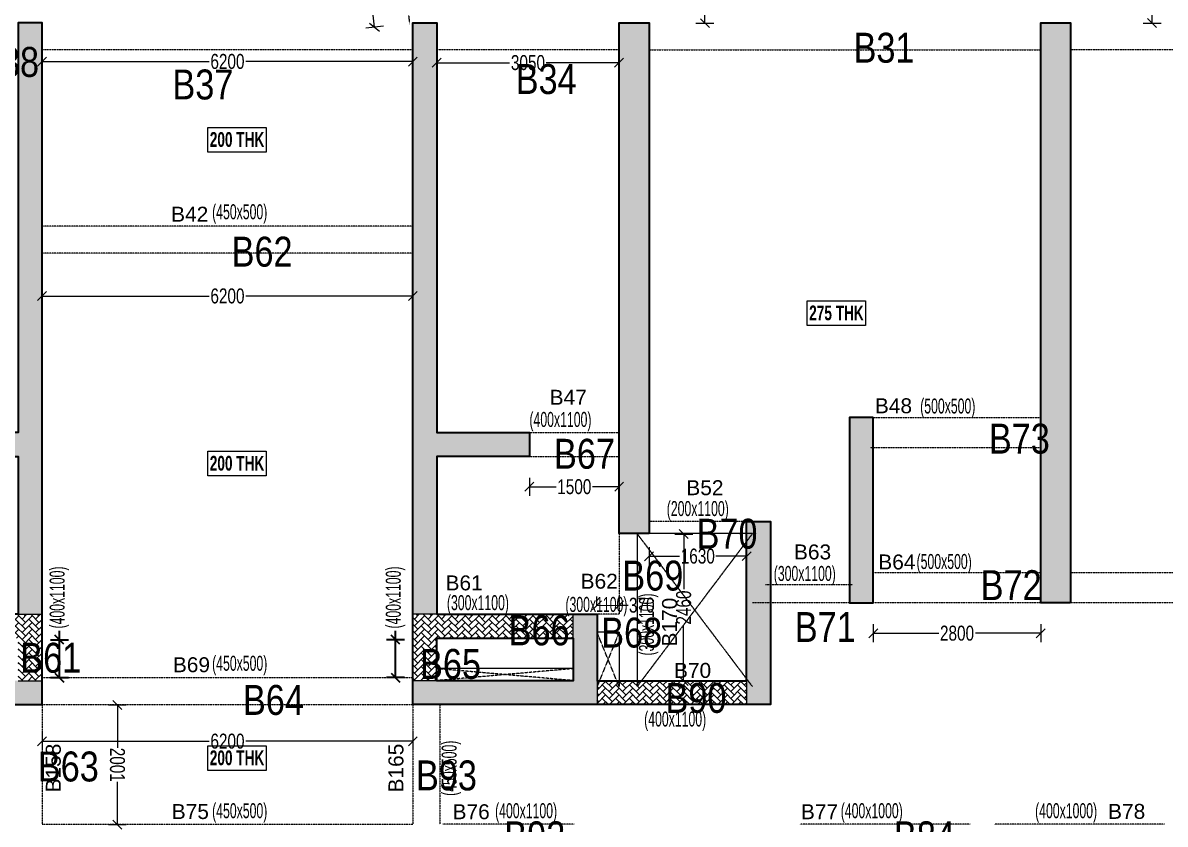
# Model space of a CAD drawing. Header units: millimetres. Extents: x 10 to 70671, y 90 to 65676.
# Drawn here: x 35101 to 54203, y 25215 to 38615 of the extents above; entities that cross this region are included whole.
import ezdxf
from ezdxf.enums import TextEntityAlignment as Align

# ---------------------------------------------------------------- set-up
doc = ezdxf.new("R2010")
doc.units = ezdxf.units.MM
doc.linetypes.add('HIDDEN', pattern=[0.375, 0.25, -0.125])
doc.linetypes.add('HIDDEN2', pattern=[0.1875, 0.125, -0.0625])
for name, color, linetype, lineweight in [('A-FLOR-IDEN', 11, 'Continuous', 9), ('A-HIDD-ABVE', 8, 'HIDDEN', 20), ('A-HIDD-BELW', 8, 'HIDDEN2', 20), ('S-BEAM', 7, 'Continuous', 18), ('S-BEAM-IDEN', 2, 'Continuous', 9), ('S-COL HATCH', 9, 'Continuous', 0), ('S-COLS', 5, 'Continuous', 35)]:
    doc.layers.add(name, color=color, linetype=linetype, lineweight=lineweight)
for name, color, linetype in [('Abhinav working', 6, 'Continuous'), ('Beam Nos', 7, 'Continuous'), ('changes', 7, 'Continuous')]:
    doc.layers.add(name, color=color, linetype=linetype)
doc.styles.add('Dim.s & Anno.(Misc.)', font='ARIALN.TTF')
doc.styles.add('SC-BBS1', font='SansSerif')
doc.styles.add('SOBHA', font='swisscl.ttf')
doc.styles.add('Swis721 LtCn BT', font='swisscl.ttf', dxfattribs={"width": 0.9, "height": 233.3551617873649})
doc.styles.add('Swis721 LtCn BT_B', font='', dxfattribs={"width": 0.9, "height": 246.9183359013865})
doc.styles.get('Swis721 LtCn BT_B').set_extended_font_data('Swis721 LtCn BT', bold=True)
doc.dimstyles.new('S-100', dxfattribs={"dimscale": 100, "dimtxt": 2.5, "dimasz": 1.5, "dimexe": 1.5, "dimexo": 1.5, "dimgap": 0.1, "dimtad": 0, "dimdec": 0, "dimrnd": 0.0005, "dimzin": 0, "dimdsep": 46, "dimtxsty": 'SOBHA', "dimblk": 'OBLIQUE', "dimcen": 0.09, "dimclrd": 8, "dimclre": 8, "dimclrt": 6, "dimadec": 0, "dimazin": 0, "dimtfac": 1, "dimtdec": 0, "dimtofl": 0, "dimtmove": 0, "dimatfit": 3, "dimfxl": 1.5, "dimfxlon": 1, "dimtolj": 1, "dimtzin": 0, "dimlwd": -1, "dimlwe": -1, "dimarcsym": 0})
pattern_1 = [(45, (-31794446.85419369, 20735559.7480981), (0, 113.1370849898476), [240, -80]), (135, (-31794390.28565119, 20735616.3166406), (8.9e-15, 113.1370849898476), [240, -80])]

# ---------------------------------------------------------------- blocks, each defined once
blk = doc.blocks.new('A$C31bf04c8')
at = {"layer": 'S-COL HATCH', "transparency": 33554687}
h = blk.add_hatch(color=256, dxfattribs=at)
h.dxf.hatch_style = 1
edge = h.paths.add_edge_path()
edge.add_line((-12645.22190790623, -10575.19985628128), (46759.53647775203, -10575.19985628128))
edge.add_line((46759.53647775203, -10575.19985628128), (50154.77851886302, -10425.00601053238))
edge.add_line((50154.77851886302, -10425.00601053238), (50154.77851886302, 18362.28214049339))
edge.add_arc((65982.97857690603, 101150.6081447527), 84287.8332837242, 235.3318360843077, 259.1763076908551, ccw=False)
edge.add_arc((-8446.611141368747, 268.2098512127995), 41199.68046838963, 49.9961516128636, 101.0852321286915)
edge.add_line((-16368.03390341252, 40699.19712734222), (-15227.48269014805, 21150.0005850792))
edge.add_line((-15227.48269014805, 21150.0005850792), (-12645.22190790623, 21150.00058484077))
edge.add_line((-12645.22190790623, 21150.00058484077), (-12645.22190790623, -10575.19985628128))
edge = h.paths.add_edge_path(flags=16)
edge.add_line((-12295.22190838307, -10225.19985580444), (46751.79886502772, -10225.19985580444))
edge.add_line((46751.79886502772, -10225.19985580444), (49804.77851838618, -10090.14652299881))
edge.add_line((49804.77851838618, -10090.14652299881), (49804.77851838618, 18073.36296987534))
edge.add_arc((65982.9785742499, 101150.6081398986), 84637.83327854906, 235.3207608542366, 258.9803174311657, ccw=False)
edge.add_arc((-8446.611140910538, 268.2098531685769), 40849.68046623029, 49.97334944151059, 100.6567920093794)
edge.add_line((-16000.76089220494, 40413.33677697181), (-14897.30743341893, 21500.00058507919))
edge.add_line((-14897.30743341893, 21500.00058507919), (-12295.22190838307, 21500.00058460236))
edge.add_line((-12295.22190838307, 21500.00058460236), (-12295.22190838307, -10225.19985580444))
blk = doc.blocks.new('_OBLIQUE')
at = {"color": 0, "linetype": 'ByBlock'}
blk.add_line((-0.5, -0.5), (0.5, 0.5), dxfattribs=at)
blk = doc.blocks.new('*D173')
at = {"layer": 'Defpoints', "color": 0, "transparency": 16777216}
for p in [(35022.65988110583, 28298.35392691304), (35712.30426945371, 28298.35392691304), (35322.6610883234, 27665.8537400413)]:
    blk.add_point(p, dxfattribs=at)
at = {"layer": 'S-COLS', "color": 8, "transparency": 16777216}
for p, q in [((35562.30426945371, 28298.35392691304), (35862.30426945371, 28298.35392691304)), ((35712.30426945371, 28298.35392691304), (35712.30426945371, 28448.35392691304)), ((35712.30426945371, 27665.8537400413), (35712.30426945371, 28298.35392691304)), ((35562.30426945371, 27665.8537400413), (35862.30426945371, 27665.8537400413))]:
    blk.add_line(p, q, dxfattribs=at)
at = {"layer": 'S-COLS', "color": 8, "transparency": 16777216, "xscale": 150, "yscale": 150, "zscale": 150}
for p, rotation in [((35712.30426945371, 28298.35392691304), 90), ((35712.30426945371, 27665.8537400413), 270)]:
    blk.add_blockref('_OBLIQUE', p, dxfattribs=dict(at, rotation=rotation))
at = {"layer": 'S-COLS', "color": 6, "transparency": 16777216, "insert": (35712.30426945371, 29005.60163333505), "char_height": 250, "attachment_point": 5, "rotation": 90, "style": 'SOBHA'}
blk.add_mtext('\\A1;{\\W0.8;\\C2;(400x1100)}', dxfattribs=at)
blk = doc.blocks.new('*D174')
at = {"layer": 'Defpoints', "color": 0, "transparency": 16777216}
for p in [(41333.01535929573, 28298.35392691304), (42022.65974734555, 28298.35392691304), (41722.65854012798, 27665.8537400413)]:
    blk.add_point(p, dxfattribs=at)
at = {"layer": 'S-COLS', "color": 8, "transparency": 16777216}
for p, q in [((41483.01535929572, 28298.35392691304), (41183.01535929573, 28298.35392691304)), ((41333.01535929573, 28298.35392691304), (41333.01535929573, 28448.35392691304)), ((41333.01535929573, 27665.8537400413), (41333.01535929573, 28298.35392691304)), ((41483.01535929572, 27665.8537400413), (41183.01535929573, 27665.8537400413))]:
    blk.add_line(p, q, dxfattribs=at)
at = {"layer": 'S-COLS', "color": 8, "transparency": 16777216, "xscale": 150, "yscale": 150, "zscale": 150}
for p, rotation in [((41333.01535929573, 28298.35392691304), 90), ((41333.01535929573, 27665.8537400413), 270)]:
    blk.add_blockref('_OBLIQUE', p, dxfattribs=dict(at, rotation=rotation))
at = {"layer": 'S-COLS', "color": 6, "transparency": 16777216, "insert": (41333.01535929573, 29005.60163333504), "char_height": 250, "attachment_point": 5, "rotation": 90, "style": 'SOBHA'}
blk.add_mtext('\\A1;{\\W0.8;\\C2;(400x1100)}', dxfattribs=at)
blk = doc.blocks.new('A$C0921b736')
at = {"layer": 'S-COL HATCH', "transparency": 33554687}
h = blk.add_hatch(color=256, dxfattribs=at)
h.dxf.hatch_style = 1
h.paths.add_polyline_path([(23525.00294017792, 22675.19536566734), (23125.00293970108, 22675.19536566734), (23125.00293970108, 15825.19997811317), (21574.99893379211, 15825.19997811317), (21574.99893379211, 15425.19675477594), (23125.00293970108, 15425.19675477594), (23125.00293970108, 12785.19997835159), (23525.00294017792, 12785.19997835159)])
h = blk.add_hatch(color=256, dxfattribs=at)
h.dxf.hatch_style = 1
h.paths.add_polyline_path([(29725.00351956487, 12785.19997835159), (30125.0035200417, 12785.19997835159), (30125.0035200417, 15425.19675477594), (31675.00752595067, 15425.19675477594), (31675.00752595067, 15825.19997811317), (30125.0035200417, 15825.19997811317), (30125.0035200417, 22675.19536566734), (29725.00351956487, 22675.19536566734)])
h = blk.add_hatch(color=256, dxfattribs=at)
h.dxf.hatch_style = 1
h.paths.add_polyline_path([(33675.0035200417, 14135.19997811317), (33175.00351956487, 14135.19997811317), (33175.00351956487, 22675.19536566734), (33675.0035200417, 22675.19536566734)])
h = blk.add_hatch(color=256, dxfattribs=at)
h.dxf.hatch_style = 1
h.paths.add_polyline_path([(40725.02864983677, 12975.20534372329), (40225.0033364594, 12975.20534372329), (40225.0033364594, 22675.20470356941), (40725.02864983677, 22675.20470356941)])
h = blk.add_hatch(color=256, dxfattribs=at)
h.dxf.hatch_style = 1
h.paths.add_polyline_path([(37425.00368236005, 16075.19993472099), (37025.00355246663, 16075.19992899895), (37025.0036931336, 12975.20483279228), (37425.0036931336, 12975.20483279228)])
h = blk.add_hatch(color=256, dxfattribs=at)
h.dxf.hatch_style = 1
h.paths.add_polyline_path([(35305.00352004171, 11675.19985628128), (35305.00352004171, 11275.19985723495), (35705.00352004171, 11275.19985723495), (35705.00352004171, 14335.19997906685), (35305.00352004171, 14335.19997906685)])
h = blk.add_hatch(color=256, dxfattribs=at)
h.dxf.hatch_style = 1
h.paths.add_polyline_path([(23525.00294017792, 11275.19985723495), (23525.00294017792, 11675.19985628128), (23125.00293970108, 11675.19985628128), (20845.00294017792, 11675.19985628128), (20845.00294017792, 12385.19997835159), (20845.00294017792, 12785.19997835159), (20445.00294160843, 12785.19997835159), (20445.00294160843, 11675.19985628128), (20445.00294160843, 11275.19985723495)])
at = {"layer": 'S-COL HATCH'}
h = blk.add_hatch(dxfattribs=at)
h.set_pattern_fill('AR-HBONE', color=256, scale=20)
h.set_pattern_definition(pattern_1)
h.paths.add_polyline_path([(23125.00294017792, 12385.19997835159), (23125.00293970108, 11692.47018022835), (23125.00640951097, 11692.46977652982), (23125.00640999153, 11675.19985628128), (23525.00294018164, 11675.19985628128), (23525.00294017792, 12785.19997835159), (20845.00294017792, 12785.19997835159), (20845.00294017792, 12485.19997859001), (20845.00294065476, 12385.19997835159)])
at = {"layer": 'S-COL HATCH', "transparency": 33554687}
h = blk.add_hatch(color=256, dxfattribs=at)
h.dxf.hatch_style = 1
h.paths.add_polyline_path([(32805.00351813436, 11275.19985723495), (32805.00351813436, 11675.19985628128), (32805.00351813436, 12785.19997835159), (32405.00351956487, 12785.19997835159), (32405.00351956487, 12385.19997835159), (32405.00351956487, 11675.19985628128), (30125.0035200417, 11675.19985628128), (29725.00351956487, 11675.19985628128), (29725.00351956487, 11275.19985723495)])
at = {"layer": 'S-COL HATCH'}
h = blk.add_hatch(dxfattribs=at)
h.set_pattern_fill('AR-HBONE', color=256, scale=20)
h.set_pattern_definition(pattern_1)
h.paths.add_polyline_path([(30125.00351956487, 12385.19997835159), (30125.0035200417, 11692.47018022835), (30125.00005023182, 11692.46977652982), (30125.00004975125, 11675.19985628128), (29725.00351956114, 11675.19985628128), (29725.00351956487, 12785.19997835159), (32405.00351956487, 12785.19997835159), (32405.00351956487, 12485.19997859001), (32405.00351908803, 12385.19997835159)])
h = blk.add_hatch(dxfattribs=at)
h.set_pattern_fill('AR-HBONE', color=256, scale=20)
h.set_pattern_definition([(45, (-31966103.1804494, 21022167.40844137), (0, 113.1370849898476), [240, -80]), (135, (-31966046.6119069, 21022223.97698387), (8.9e-15, 113.1370849898476), [240, -80])])
h.paths.add_polyline_path([(35305.00352004171, 11275.19985723495), (35305.00352004171, 11675.19985628128), (32805.00351813436, 11675.19985628128), (32805.00351813436, 11275.19985723495)])
at = {"layer": 'changes'}
for p, q in [((23125.00293970108, 12785.19997835159), (23525.00294017792, 12785.19997835159)), ((30125.0035200417, 12785.19997835159), (29725.00351956487, 12785.19997835159)), ((32405.00351956487, 12385.19997835159), (32405.00351956487, 12785.19997835159)), ((23125.00293970108, 11675.19985628128), (23525.00294017792, 11675.19985628128)), ((30125.0035200417, 11675.19985628128), (29725.00351956487, 11675.19985628128)), ((32805.00351813436, 11675.19985628128), (32805.00351813436, 11275.19985723495)), ((35305.00352004171, 11675.19985628128), (35305.00352004171, 11275.19985723495))]:
    blk.add_line(p, q, dxfattribs=at)
at = {"layer": 'S-COLS'}
for points in [[(23525.00294017792, 11275.19985723495), (23525.00294017792, 22675.19536566734), (23125.00293970108, 22675.19536566734), (23125.00293970108, 15825.19997811317), (21574.99893379211, 15825.19997811317), (21574.99893379211, 15425.19675477594), (23125.00293970108, 15425.19675477594), (23125.00293970108, 12785.19997835159), (20445.00294160843, 12785.19997835159), (20445.00294160843, 11675.19985628128), (17945.00293970108, 11675.19985628128), (17945.00293970108, 14335.19997906685), (17545.00293970108, 14335.19997906685), (17545.00293970108, 11275.19985723495), (23525.00294017792, 11275.19985723495)], [(29725.00351956487, 11275.19985723495), (29725.00351956487, 22675.19536566734), (30125.0035200417, 22675.19536566734), (30125.0035200417, 15825.19997811317), (31675.00752595067, 15825.19997811317), (31675.00752595067, 15425.19675477594), (30125.0035200417, 15425.19675477594), (30125.0035200417, 12785.19997835159), (32805.00351813436, 12785.19997835159), (32805.00351813436, 11675.19985628128), (35305.00352004171, 11675.19985628128), (35305.00352004171, 14335.19997906685), (35705.00352004171, 14335.19997906685), (35705.00352004171, 11275.19985723495), (29725.00351956487, 11275.19985723495)]]:
    blk.add_lwpolyline(points, dxfattribs=at)
for points in [[(33675.0035200417, 14135.19997811317), (33175.00351956487, 14135.19997811317), (33175.00351956487, 22675.19536566734), (33675.0035200417, 22675.19536566734)], [(30125.0035200417, 12385.19997835159), (32405.00351956487, 12385.19997835159), (32405.00351956487, 11675.19985628128), (30125.0035200417, 11675.19985628128)]]:
    blk.add_lwpolyline(points, close=True, dxfattribs=at)
for points, elevation in [([(40725.02864983677, 12975.20534372329), (40225.0033364594, 12975.20534372329), (40225.0033364594, 22675.20470356941), (40725.02864983677, 22675.20470356941)], -7.379508e-10), ([(37425.00368236005, 16075.19993472099), (37025.00355246663, 16075.19992899895), (37025.0036931336, 12975.20483279228), (37425.0036931336, 12975.20483279228)], -7.381996e-10)]:
    blk.add_lwpolyline(points, close=True, dxfattribs=dict(at, elevation=elevation))
blk = doc.blocks.new('*D122')
at = {"layer": 'changes', "color": 8, "transparency": 16777216}
for p, q in [((53821.48009238338, 44760.94392244019), (54121.47948454031, 44761.54783093987)), ((53971.47978846185, 44761.24587669003), (53977.05149670091, 41993.42743086361)), ((53983.85993778535, 38611.24587858248), (53978.28822954629, 41379.06432440892)), ((53833.86024170688, 38610.94392433264), (54133.85963386381, 38611.54783283232))]:
    blk.add_line(p, q, dxfattribs=at)
at = {"layer": 'Defpoints', "color": 0, "transparency": 16777216}
for p in [(52610.31661610509, 44758.5058111075, -1.3220746e-09), (52622.69676542858, 38608.50581299995, -1.5544188e-09), (53983.85993778535, 38611.24587858248)]:
    blk.add_point(p, dxfattribs=at)
at = {"layer": 'changes', "color": 8, "transparency": 16777216, "xscale": 150, "yscale": 150, "zscale": 150}
for p, rotation in [((53971.47978846185, 44761.24587669003), 90.11533810537541), ((53983.85993778535, 38611.24587858248), 270.1153381053754)]:
    blk.add_blockref('_OBLIQUE', p, dxfattribs=dict(at, rotation=rotation))
at = {"layer": 'changes', "color": 6, "transparency": 16777216, "insert": (53977.6698631236, 41686.24587763626), "char_height": 250, "attachment_point": 5, "rotation": 270.11533810537543, "style": 'SOBHA'}
blk.add_mtext('\\A1;6150', dxfattribs=at)
blk = doc.blocks.new('*D125')
at = {"layer": 'changes', "color": 8, "transparency": 16777216}
for p, q in [((46350.14520305868, 44759.45327215085), (46650.14498448308, 44759.81541205797)), ((46500.14509377088, 44759.63434210441), (46503.48622193048, 41991.81533654313)), ((46507.56896958705, 38609.63242735363), (46504.22784142746, 41377.45143291492)), ((46357.56907887485, 38609.45135740007), (46657.56886029925, 38609.81349730719))]:
    blk.add_line(p, q, dxfattribs=at)
at = {"layer": 'Defpoints', "color": 0, "transparency": 16777216}
for p in [(45565.26040730829, 44758.50581110377), (46500.14509377088, 44759.63434210441), (45572.68428312445, 38608.503896353)]:
    blk.add_point(p, dxfattribs=at)
at = {"layer": 'changes', "color": 8, "transparency": 16777216, "xscale": 150, "yscale": 150, "zscale": 150}
for p, rotation in [((46500.14509377088, 44759.63434210441), 90.06916364436726), ((46507.56896958705, 38609.63242735363), 270.0691636443673)]:
    blk.add_blockref('_OBLIQUE', p, dxfattribs=dict(at, rotation=rotation))
at = {"layer": 'changes', "color": 6, "transparency": 16777216, "insert": (46503.85703167896, 41684.63338472901), "char_height": 250, "attachment_point": 5, "rotation": 270.0691636443673, "style": 'SOBHA'}
blk.add_mtext('\\A1;6150', dxfattribs=at)
blk = doc.blocks.new('*D126')
at = {"layer": 'changes', "color": 8, "transparency": 16777216}
for p, q in [((40428.36165609879, 44708.28901588348), (40130.30820082526, 44674.16955223718)), ((40279.33492846203, 44691.22928406034), (40596.40680632193, 41921.42112570562)), ((40983.35129134146, 38541.23490839933), (40666.27941348156, 41311.04306675404)), ((41132.37801897822, 38558.29464022247), (40834.32456370469, 38524.17517657618))]:
    blk.add_line(p, q, dxfattribs=at)
at = {"layer": 'Defpoints', "color": 0, "transparency": 16777216}
for p in [(40867.03471028262, 44758.50581109258, -1.3023257e-09), (40279.33492846203, 44691.22928406034), (41571.05107316204, 38608.51143543158)]:
    blk.add_point(p, dxfattribs=at)
at = {"layer": 'changes', "color": 8, "transparency": 16777216, "xscale": 150, "yscale": 150, "zscale": 150}
for p, rotation in [((40279.33492846203, 44691.22928406034), 96.53046794857147), ((40983.35129134146, 38541.23490839933), 276.5304679485715)]:
    blk.add_blockref('_OBLIQUE', p, dxfattribs=dict(at, rotation=rotation))
at = {"layer": 'changes', "color": 6, "transparency": 16777216, "insert": (40631.34310990174, 41616.23209622983), "char_height": 250, "attachment_point": 5, "rotation": 276.53046794857147, "style": 'SOBHA'}
blk.add_mtext('\\A1;6190', dxfattribs=at)
blk = doc.blocks.new('*D127')
at = {"layer": 'changes', "color": 8, "transparency": 16777216}
for p, q in [((42022.6850210991, 38008.49647508341), (42022.68553061042, 37799.09889460507)), ((42022.68516562674, 37949.09889460463), (43240.81656085543, 37949.10185859182)), ((45072.65699933265, 37949.10631587092), (43854.52560410394, 37949.10335188372)), ((45072.656854805, 38008.5038963497), (45072.65736431633, 37799.10631587136))]:
    blk.add_line(p, q, dxfattribs=at)
at = {"layer": 'Defpoints', "color": 0, "transparency": 16777216}
for p in [(42022.68465611542, 38158.49647508297), (45072.65648982132, 38158.50389634926), (45072.65699933265, 37949.10631587092)]:
    blk.add_point(p, dxfattribs=at)
at = {"layer": 'changes', "color": 8, "transparency": 16777216, "xscale": 150, "yscale": 150, "zscale": 150}
for p, rotation in [((42022.68516562674, 37949.09889460463), 180.0001394134963), ((45072.65699933265, 37949.10631587092), 0.0001394134962834)]:
    blk.add_blockref('_OBLIQUE', p, dxfattribs=dict(at, rotation=rotation))
at = {"layer": 'changes', "color": 6, "transparency": 16777216, "insert": (43547.67108247969, 37949.10260523777), "char_height": 250, "attachment_point": 5, "rotation": 0.0001394134962857029, "style": 'SOBHA'}
blk.add_mtext('\\A1;3050', dxfattribs=at)
blk = doc.blocks.new('*D129')
at = {"layer": 'changes', "color": 8, "transparency": 16777216}
for p, q in [((35422.68528553881, 38008.49647508342), (35422.68574767567, 37818.56871991012)), ((35422.68538269201, 37968.56871990967), (38215.50548699089, 37968.57551546781)), ((41622.68994253301, 37968.58380591231), (38829.86983823415, 37968.57701035417)), ((41622.68984537981, 38008.51156108606), (41622.69030751667, 37818.58380591276))]:
    blk.add_line(p, q, dxfattribs=at)
at = {"layer": 'Defpoints', "color": 0, "transparency": 16777216}
for p in [(35422.68492055515, 38158.49647508298), (41622.68948039614, 38158.51156108561), (41622.68994253301, 37968.58380591231)]:
    blk.add_point(p, dxfattribs=at)
at = {"layer": 'changes', "color": 8, "transparency": 16777216, "xscale": 150, "yscale": 150, "zscale": 150}
for p, rotation in [((35422.68538269201, 37968.56871990967), 180.0001394134912), ((41622.68994253301, 37968.58380591231), 0.0001394134912454)]:
    blk.add_blockref('_OBLIQUE', p, dxfattribs=dict(at, rotation=rotation))
at = {"layer": 'changes', "color": 6, "transparency": 16777216, "insert": (38522.68766261251, 37968.576262911), "char_height": 250, "attachment_point": 5, "rotation": 0.0001394134912436743, "style": 'SOBHA'}
blk.add_mtext('\\A1;6200', dxfattribs=at)
blk = doc.blocks.new('*D140')
at = {"layer": 'changes', "color": 8, "transparency": 16777216}
for p, q in [((35422.68541031534, 34196.83444624129), (35422.68541031534, 33896.83444624129)), ((41622.6850101819, 34196.83444624129), (41622.6850101819, 33896.83444624129)), ((35422.68541031534, 34046.83444624129), (38215.50303462609, 34046.83444624129)), ((41622.6850101819, 34046.83444624129), (38829.86738587117, 34046.83444624129))]:
    blk.add_line(p, q, dxfattribs=at)
at = {"layer": 'Defpoints', "color": 0, "transparency": 16777216}
for p in [(35422.68541031534, 34758.49615349728), (41622.6850101819, 34758.49655697975), (41622.6850101819, 34046.83444624129)]:
    blk.add_point(p, dxfattribs=at)
at = {"layer": 'changes', "color": 8, "transparency": 16777216, "xscale": 150, "yscale": 150, "zscale": 150, "rotation": 180}
blk.add_blockref('_OBLIQUE', (35422.68541031534, 34046.83444624129), dxfattribs=at)
at = {"layer": 'changes', "color": 8, "transparency": 16777216, "xscale": 150, "yscale": 150, "zscale": 150}
blk.add_blockref('_OBLIQUE', (41622.6850101819, 34046.83444624129), dxfattribs=at)
at = {"layer": 'changes', "color": 6, "transparency": 16777216, "insert": (38522.68521024862, 34046.83444624129), "char_height": 250, "attachment_point": 5, "style": 'SOBHA'}
blk.add_mtext('\\A1;6200', dxfattribs=at)
blk = doc.blocks.new('*D141')
at = {"layer": 'changes', "color": 8, "transparency": 16777216}
for p, q in [((36531.70660063112, 27208.50317030949), (36831.70660063054, 27208.50376647883)), ((36681.70660063082, 27208.50346839416), (36681.70802431518, 26492.0873864007)), ((36681.71057740057, 25207.34233979498), (36681.70915371621, 25923.75842178845)), ((36531.71057740087, 25207.3420417103), (36831.71057740028, 25207.34263787965))]:
    blk.add_line(p, q, dxfattribs=at)
at = {"layer": 'Defpoints', "color": 0, "transparency": 16777216}
for p in [(35422.68492389301, 27208.50096642706), (36681.70660063082, 27208.50346839416), (35422.68890066275, 25207.33983782787)]:
    blk.add_point(p, dxfattribs=at)
at = {"layer": 'changes', "color": 8, "transparency": 16777216, "xscale": 150, "yscale": 150, "zscale": 150}
for p, rotation in [((36681.70660063082, 27208.50346839416), 90.00011385995823), ((36681.71057740057, 25207.34233979498), 270.0001138599582)]:
    blk.add_blockref('_OBLIQUE', p, dxfattribs=dict(at, rotation=rotation))
at = {"layer": 'changes', "color": 6, "transparency": 16777216, "insert": (36681.7085890157, 26207.92290409457), "char_height": 250, "attachment_point": 5, "rotation": 270.0001138599582, "style": 'SOBHA'}
blk.add_mtext('\\A1;2001', dxfattribs=at)
blk = doc.blocks.new('*D142')
at = {"layer": 'changes', "color": 8, "transparency": 16777216}
for p, q in [((35422.77432520307, 26751.20637570384), (35422.83050888577, 26451.20638096485)), ((41622.76971293977, 26752.36750430304), (41622.82589662247, 26452.36750956405)), ((35422.80241704441, 26601.20637833434), (38215.61794067719, 26601.72941388098)), ((41622.79780478112, 26602.36750693354), (38829.98228114834, 26601.84447138691))]:
    blk.add_line(p, q, dxfattribs=at)
at = {"layer": 'Defpoints', "color": 0, "transparency": 16777216}
for p in [(35422.6889010092, 27207.33983782787), (41622.68428874591, 27208.50096642706), (41622.79780478112, 26602.36750693354)]:
    blk.add_point(p, dxfattribs=at)
at = {"layer": 'changes', "color": 8, "transparency": 16777216, "xscale": 150, "yscale": 150, "zscale": 150}
for p, rotation in [((35422.80241704441, 26601.20637833434), 180.0107302930514), ((41622.79780478112, 26602.36750693354), 0.0107302930514591)]:
    blk.add_blockref('_OBLIQUE', p, dxfattribs=dict(at, rotation=rotation))
at = {"layer": 'changes', "color": 6, "transparency": 16777216, "insert": (38522.80011091277, 26601.78694263394), "char_height": 250, "attachment_point": 5, "rotation": 0.010730293051460305, "style": 'SOBHA'}
blk.add_mtext('\\A1;6200', dxfattribs=at)
blk = doc.blocks.new('*D143')
at = {"layer": 'changes', "color": 8, "transparency": 16777216}
for p, q in [((43572.96542676072, 31007.00554908994), (43573.19829774752, 30707.00563947145)), ((45072.96142037492, 31008.16990126479), (45073.19429136171, 30708.1699916463)), ((43573.08186225411, 30857.0055942807), (44019.2562284453, 30857.35193126816)), ((45073.07785586831, 30858.16994645555), (44626.90348967714, 30857.82360946808))]:
    blk.add_line(p, q, dxfattribs=at)
at = {"layer": 'Defpoints', "color": 0, "transparency": 16777216}
for p in [(43572.69348678195, 31357.33673536885), (45072.68948039614, 31358.5010875437), (45073.07785586831, 30858.16994645555)]:
    blk.add_point(p, dxfattribs=at)
at = {"layer": 'changes', "color": 8, "transparency": 16777216, "xscale": 150, "yscale": 150, "zscale": 150}
for p, rotation in [((43573.08186225411, 30857.0055942807), 180.0444750868473), ((45073.07785586831, 30858.16994645555), 0.0444750868473307)]:
    blk.add_blockref('_OBLIQUE', p, dxfattribs=dict(at, rotation=rotation))
at = {"layer": 'changes', "color": 6, "transparency": 16777216, "insert": (44323.07985906121, 30857.58777036812), "char_height": 250, "attachment_point": 5, "rotation": 0.044475086847329044, "style": 'SOBHA'}
blk.add_mtext('\\A1;1500', dxfattribs=at)
blk = doc.blocks.new('*D144')
at = {"layer": 'changes', "color": 8, "transparency": 16777216}
for p, q in [((44702.21874677745, 28867.33922031337), (44701.72822129145, 29023.64563493618)), ((44702.19895347964, 28873.64637356731), (45072.19376659778, 28874.80750240492)), ((45072.21355989559, 28868.50034915099), (45071.7230344096, 29024.80676377379)), ((45072.19376659778, 28874.80750240492), (45222.19302796664, 28875.27823459311))]:
    blk.add_line(p, q, dxfattribs=at)
at = {"layer": 'Defpoints', "color": 0, "transparency": 16777216}
for p in [(45072.19376659778, 28874.80750240492), (44702.68947896564, 28717.3399589445), (45072.68429208378, 28718.50108778212)]:
    blk.add_point(p, dxfattribs=at)
at = {"layer": 'changes', "color": 8, "transparency": 16777216, "xscale": 150, "yscale": 150, "zscale": 150}
for p, rotation in [((44702.19895347964, 28873.64637356731), 180.1798067462285), ((45072.19376659778, 28874.80750240492), 0.1798067462285944)]:
    blk.add_blockref('_OBLIQUE', p, dxfattribs=dict(at, rotation=rotation))
at = {"layer": 'changes', "color": 6, "transparency": 16777216, "insert": (45450.73711881421, 28875.99545852475), "char_height": 250, "attachment_point": 5, "rotation": 0.17980674622859277, "style": 'SOBHA'}
blk.add_mtext('\\A1;370', dxfattribs=at)
blk = doc.blocks.new('*D145')
at = {"layer": 'changes', "color": 8, "transparency": 16777216}
for p, q in [((46002.10802384046, 30067.11629202502), (46302.10800484646, 30067.00953810525)), ((46152.10801434346, 30067.06291506513), (46151.77942885376, 29143.67161586389)), ((46151.2326321026, 27607.06279323323), (46151.5612175923, 28530.45409243448)), ((46001.2326415996, 27607.11617019312), (46301.2326226056, 27607.00941627335))]:
    blk.add_line(p, q, dxfattribs=at)
at = {"layer": 'Defpoints', "color": 0, "transparency": 16777216}
for p in [(45373.55967432462, 30067.33995870609), (45372.68429208377, 27607.33983687419), (46151.2326321026, 27607.06279323323)]:
    blk.add_point(p, dxfattribs=at)
at = {"layer": 'changes', "color": 8, "transparency": 16777216, "xscale": 150, "yscale": 150, "zscale": 150}
for p, rotation in [((46152.10801434346, 30067.06291506513), 89.97961150273942), ((46151.2326321026, 27607.06279323323), 269.9796115027394)]:
    blk.add_blockref('_OBLIQUE', p, dxfattribs=dict(at, rotation=rotation))
at = {"layer": 'changes', "color": 6, "transparency": 16777216, "insert": (46151.67032322303, 28837.06285414918), "char_height": 250, "attachment_point": 5, "rotation": 89.9796115027394, "style": 'SOBHA'}
blk.add_mtext('\\A1;2460', dxfattribs=at)
blk = doc.blocks.new('*D146')
at = {"layer": 'changes', "color": 8, "transparency": 16777216}
for p, q in [((45572.84736086502, 29845.70721021345), (45573.06106568035, 29545.70728632971)), ((47202.84736086501, 29846.86834000474), (47203.06106568035, 29546.868416121)), ((45572.95421327268, 29695.70724827158), (46084.13056820969, 29696.07138452576)), ((47202.95421327268, 29696.86837806287), (46691.77785833568, 29696.50424180869))]:
    blk.add_line(p, q, dxfattribs=at)
at = {"layer": 'Defpoints', "color": 0, "transparency": 16777216}
for p in [(45572.68948087299, 30067.33995870608), (47202.68948087298, 30068.50108849737), (47202.95421327268, 29696.86837806287)]:
    blk.add_point(p, dxfattribs=at)
at = {"layer": 'changes', "color": 8, "transparency": 16777216, "xscale": 150, "yscale": 150, "zscale": 150}
for p, rotation in [((45572.95421327268, 29695.70724827158), 180.0408146167207), ((47202.95421327268, 29696.86837806287), 0.0408146167207329)]:
    blk.add_blockref('_OBLIQUE', p, dxfattribs=dict(at, rotation=rotation))
at = {"layer": 'changes', "color": 6, "transparency": 16777216, "insert": (46387.95421327269, 29696.28781316723), "char_height": 250, "attachment_point": 5, "rotation": 0.04081461672073009, "style": 'SOBHA'}
blk.add_mtext('\\A1;1630', dxfattribs=at)
blk = doc.blocks.new('*D147')
at = {"layer": 'changes', "color": 8, "transparency": 16777216}
for p, q in [((49322.68965396115, 28557.58369679112), (49322.68965396115, 28257.58369679112)), ((52122.68929729068, 28557.58369679112), (52122.68929729068, 28257.58369679112)), ((49322.68965396115, 28407.58369679112), (50416.08069449879, 28407.58369679112)), ((52122.68929729068, 28407.58369679112), (51029.29825675305, 28407.58369679112))]:
    blk.add_line(p, q, dxfattribs=at)
at = {"layer": 'Defpoints', "color": 0, "transparency": 16777216}
for p in [(49322.68965396115, 28908.50597265471, -1.5546676e-09), (52122.68929729068, 28908.50589685623, -1.5544188e-09), (52122.68929729068, 28407.58369679112)]:
    blk.add_point(p, dxfattribs=at)
at = {"layer": 'changes', "color": 8, "transparency": 16777216, "xscale": 150, "yscale": 150, "zscale": 150, "rotation": 180}
blk.add_blockref('_OBLIQUE', (49322.68965396115, 28407.58369679112), dxfattribs=at)
at = {"layer": 'changes', "color": 8, "transparency": 16777216, "xscale": 150, "yscale": 150, "zscale": 150}
blk.add_blockref('_OBLIQUE', (52122.68929729068, 28407.58369679112), dxfattribs=at)
at = {"layer": 'changes', "color": 6, "transparency": 16777216, "insert": (50722.68947562592, 28407.58369679112), "char_height": 250, "attachment_point": 5, "style": 'SOBHA'}
blk.add_mtext('\\A1;2800', dxfattribs=at)

msp = doc.modelspace()

# ---------------------------------------------------------------- linework, layer by layer
at = {"layer": 'A-FLOR-IDEN', "color": 8, "flags": 128}
for points, elevation in [([(39171.83357269892, 36866.46515134457), (39171.83357269892, 36454.63975451995), (38194.33357269892, 36454.63975451995), (38194.33357269892, 36866.46515134457)], -2.779011e-10), ([(49194.80757646838, 33966.21677152175), (49194.80757646838, 33554.39137469713), (48217.30757646838, 33554.39137469713), (48217.30757646838, 33966.21677152175)], -7.650501e-10), ([(39171.83357269892, 31452.18050889034), (39171.83357269892, 31040.35511206571), (38194.33357269892, 31040.35511206571), (38194.33357269892, 31452.18050889034)], -2.779011e-10), ([(39171.83357269892, 26526.38784322995), (39171.83357269892, 26114.56244640533), (38194.33357269892, 26114.56244640533), (38194.33357269892, 26526.38784322995)], -2.779011e-10)]:
    msp.add_lwpolyline(points, close=True, dxfattribs=dict(at, elevation=elevation))
at = {"layer": 'A-HIDD-ABVE', "linetype": 'HIDDEN'}
for p, q in [((47302.65925358811, 30075.85386115048, -1.0943691e-09), (45372.65925310755, 27515.85373931858, -1.0943691e-09)), ((47302.65925358811, 27515.85373931858, -1.0943691e-09), (45372.65925310755, 30075.85386115048, -1.0943691e-09)), ((45072.65925311127, 28425.8538613889, -1.0943691e-09), (44702.65925168076, 27515.85373931858, -1.0943691e-09)), ((45072.65925311127, 27515.85373931858, -1.0943691e-09), (44702.65925168076, 28425.8538613889, -1.0943691e-09)), ((44302.65804525295, 27816.02725414294, -1.0943691e-09), (42022.65804572979, 27615.85373931858, -1.0943691e-09)), ((44302.65804525295, 27615.85373931858, -1.0943691e-09), (42022.65804572979, 27816.02725414294, -1.0943691e-09))]:
    msp.add_line(p, q, dxfattribs=at)
at = {"layer": 'S-BEAM', "linetype": 'HIDDEN'}
for p, q in [((41574.28258181194, 38587.4163623314, -1.0943691e-09), (40867.00967131013, 44765.85858469936, -1.5802269e-09)), ((41622.65925311127, 38165.86433468122, -1.8555965e-09), (35422.65988158265, 38165.84924868974)), ((45072.63145084881, 38165.85666995603, -1.0943691e-09), (42022.65961714291, 38165.84924868974)), ((45572.68741797486, 38165.85666995603, -1.0943691e-09), (52122.65906857529, 38165.85666992996, -1.0952717e-09)), ((59172.65603255311, 38165.85666995603, -1.0943691e-09), (52622.68438195268, 38165.85666992996, -1.0952717e-09)), ((41622.65997120941, 35215.84892710406), (35422.66037134284, 35215.84892710406)), ((41622.65997120941, 34765.84933058653), (35422.66037134284, 34765.84892710406)), ((49272.66062376478, 32015.8538177583, -1.8325687e-09), (52122.66027786413, 32015.8538177583, -1.8323199e-09)), ((43572.66325949708, 31765.85386115048, -1.0943691e-09), (45072.65925311127, 31765.85386115048, -1.0943691e-09)), ((43572.66325949708, 31365.85386115048, -1.0943691e-09), (45072.65925311127, 31365.85386115048, -1.0943691e-09)), ((49272.66062376478, 31515.8538177583, -1.8325687e-09), (52122.66027786413, 31515.8538177583, -1.8323199e-09)), ((47302.65925358811, 30275.85386210415, -1.0943691e-09), (45572.65925358811, 30275.85386210415, -1.0943691e-09)), ((45072.65925311127, 30075.85386115048, -1.0943691e-09), (45072.65925311127, 28725.8538613889, -1.0943691e-09)), ((52122.66027786413, 29415.85880094502, -1.8323199e-09), (49322.66063508967, 29415.85880094502, -1.4036348e-09)), ((59172.65699278393, 29415.85880094502, -1.0943691e-09), (52622.68559124151, 29415.85880094502, -1.0943691e-09)), ((48972.6606118513, 29215.85880094502, -1.3500492e-09), (47520.2612289136, 29215.85880094502, -1.1276842e-09)), ((54972.65969087758, 28915.85859330851, -1.0943691e-09), (47302.66046144643, 28915.85880094502, -1.0943691e-09)), ((45072.65925311127, 28725.8538613889, -1.0943691e-09), (44702.65925168076, 28725.8538613889, -1.0943691e-09)), ((35422.65988110581, 27665.85374003384), (41622.65965727919, 27665.85374003384)), ((35422.65988492051, 27215.85374003384), (35422.65988492051, 25215.85374003384)), ((35422.65997117216, 27215.85374003384), (41622.65965727919, 27215.85374003384)), ((41622.65924977341, 27215.85374003384), (41622.65924977341, 25215.85374003384)), ((42072.65924977341, 27215.85374003384), (42072.65924977341, 25215.85374003384)), ((35422.65997117216, 25215.85374003384), (41622.65965727919, 25215.85374003384)), ((44322.63906613568, 25215.85374027226, -1.0901863e-09), (42122.67966698686, 25215.85374025736, -1.0939392e-09)), ((50942.66077520528, 25215.85374027971, -1.0887534e-09), (48092.66077520528, 25215.85374026108, -1.0936152e-09)), ((54192.66077520529, 25215.85374027599, -1.0887534e-09), (51342.66077520528, 25215.85374026108, -1.0936152e-09))]:
    msp.add_line(p, q, dxfattribs=at)
at = {"layer": 'S-BEAM'}
for p, q in [((45372.65925311127, 30075.85386115048, -1.0943691e-09), (45372.65925311127, 27515.85373931858, -1.0943691e-09)), ((47302.65925358811, 30075.85386210415, -1.0943691e-09), (45572.65925358811, 30075.85386210415, -1.0943691e-09)), ((45072.65925311127, 28425.8538613889, -1.0943691e-09), (44702.65925168076, 28425.8538613889, -1.0943691e-09)), ((45072.65925311127, 28425.8538613889, -1.0943691e-09), (45072.65925311127, 27515.85373931858, -1.0943691e-09))]:
    msp.add_line(p, q, dxfattribs=at)
at = {"layer": 'S-BEAM', "elevation": -1.0943691e-09}
msp.add_lwpolyline([(42022.65804572979, 27615.85373931858), (44302.65804525295, 27615.85373931858), (44302.65804525295, 27816.02725414294), (42022.65804572979, 27816.02725414294)], close=True, dxfattribs=at)

# ---------------------------------------------------------------- block references
at = {"layer": 'A-HIDD-BELW', "color": 3}
msp.add_blockref('A$C31bf04c8', (19768.30274495313, 22415.85373751182, -1.0155496e-09), dxfattribs=at)
at = {"layer": 'changes'}
msp.add_blockref('A$C0921b736', (11897.66092185879, 15939.49275419969, -1.0943691e-09), dxfattribs=at)

# ---------------------------------------------------------------- texts
at = {"layer": 'A-FLOR-IDEN', "color": 1, "char_height": 246.9183359013865, "width": 1154.999999999998, "attachment_point": 2, "line_spacing_factor": 0.9642671421142559, "style": 'Swis721 LtCn BT_B'}
for s, insert in [('200 THK', (38683.08357269892, 36788.42316978533)), ('275 THK', (48706.05757646838, 33888.17478996251)), ('200 THK', (38683.08357269892, 31374.13852733109)), ('200 THK', (38683.08357269892, 26448.34586167071))]:
    msp.add_mtext(s, dxfattribs=dict(at, insert=insert))
at = {"layer": 'Abhinav working', "char_height": 500, "attachment_point": 1, "style": 'Dim.s & Anno.(Misc.)'}
for s, insert in [('B31', (48992.34830967539, 38449.12835173044, -1.3969304e-09)), ('B38', (34353.32171273062, 38211.67579889778, -1.6211512e-09)), ('B37', (37602.66141774336, 37834.59064771715, -1.3969304e-09)), ('B34', (43343.05990734526, 37925.62797920141, -1.3969304e-09)), ('B62', (38592.25586294213, 35038.64132877175, -1.3969304e-09)), ('B73', (51254.98713039437, 31912.28284919742, -1.3969304e-09)), ('B67', (43982.36831102351, 31658.94582301858)), ('B70', (46367.521327099, 30321.67895432297, -2.2133983e-09)), ('B69', (45126.03966969082, 29621.73755441341, -1.3969304e-09)), ('B72', (51117.89207893068, 29461.68389316384, -2.8082555e-09)), ('B66', (43225.44356418976, 28705.60991824526, -1.3969304e-09)), ('B68', (44772.87646751681, 28668.51240408901, -1.3969304e-09)), ('B71', (48010.14519097114, 28761.42286637161, -1.3969304e-09)), ('B61', (35057.99471162463, 28247.55006865892, -1.3969304e-09)), ('B65', (41744.20189123804, 28145.09933850649, -1.3969304e-09)), ('B64', (38781.81775777245, 27542.51474880907, -1.3969304e-09)), ('B90', (45847.77707247266, 27576.50096096579, -1.3969304e-09)), ('B63', (35352.52195842767, 26429.56551313881, -1.8052598e-09)), ('B93', (41675.06735859269, 26280.33413506035, -1.3969304e-09)), ('B92', (43152.52144007215, 25261.67883248362, -2.211092e-09)), ('B84', (49667.80311095172, 25261.67883249108, -2.2098378e-09))]:
    msp.add_mtext_dynamic_manual_height_columns(s, width=21149.24731493741, gutter_width=5423.504721549321, heights=[0], dxfattribs=dict(at, insert=insert))
at = {"layer": 'Beam Nos', "color": 3, "style": 'SC-BBS1'}
for s, p in [('B42', (37891.34627271274, 35215.46860052753)), ('B47', (44220.99921203607, 32153.40371215451)), ('B48', (49659.99921203607, 32011.90371215451)), ('B52', (46506.83456251228, 30641.7713749643)), ('B63', (48306.83876096287, 29567.48919952024)), ('B64', (49716.72668719122, 29399.82171044979)), ('B61', (42480.13113092461, 29049.99545154828)), ('B62', (44739.50318260321, 29078.26571780923)), ('B69', (37920.82896870951, 27681.35130525488, -1.1607532e-09)), ('B70', (46300.8289687095, 27586.35130525488, -1.1607532e-09)), ('B75', (37902.49921203608, 25226.40264754105)), ('B76', (42597.99921203607, 25222.90264754105)), ('B77', (48422.99921203235, 25222.90264754478)), ('B78', (53559.33180271664, 25228.84563814211))]:
    msp.add_text(s, height=250, dxfattribs=at).set_placement(p, align=Align.BOTTOM_CENTER)
for s, p in [('B170', (46115.09850929508, 28593.71534030992, -1.1454225e-09)), ('B158', (35810.61176564375, 26153.31555311489, -2.240347e-09)), ('B165', (41539.83318344707, 26153.10541593391, -2.94625e-09))]:
    msp.add_text(s, height=250, rotation=90, dxfattribs=at).set_placement(p, align=Align.BOTTOM_CENTER)
at = {"layer": 'S-BEAM-IDEN', "style": 'Swis721 LtCn BT', "width": 0.8}
for s, p in [('(450x500)', (38266.46900227124, 35330.81649408597)), ('(500x500)', (50106.52078369463, 32082.54864968095, -1.3215037e-09)), ('(400x1100)', (43572.71226240152, 31857.98266275707, -1.8280381e-09)), ('(200x1100)', (45868.82475457915, 30367.98266371075, -1.8280381e-09)), ('(500x500)', (50046.18585121835, 29482.55363286767, -1.0939718e-09)), ('(300x1100)', (47658.12110222333, 29282.55363286767, -1.0939718e-09)), ('(300x1100)', (42192.49176573583, 28794.21544920761, -1.8280381e-09)), ('(450x500)', (38266.46900227124, 27780.82130701575)), ('(400x1100)', (42998.2326085625, 25315.25816494707, -1.090787e-09)), ('(400x1000)', (48778.25270772556, 25315.25816494707, -1.090787e-09)), ('(400x1000)', (52028.25270772556, 25315.25816494707, -1.090787e-09))]:
    msp.add_text(s, height=250, dxfattribs=at).set_placement(p)
for s, rotation, p in [('(300x1100)', 90.00000000000033, (45654.70490537786, 28035.53442924205, -1.8280381e-09)), ('(300x1100)', 359.9999999999996, (44174.31755155901, 28764.68802226815, -1.8280381e-09)), ('(400x1100)', 359.9999999999996, (45490.81676446849, 26848.12741194773, -1.8280381e-09)), ('(450x500)', 90.00000000000033, (42354.70610989833, 25688.62606796357, -1.4198996e-09)), ('(450x500)', 359.9999999999997, (38266.46900227124, 25315.25816471237))]:
    msp.add_text(s, height=250, rotation=rotation, dxfattribs=at).set_placement(p)

# ---------------------------------------------------------------- dimensions: what is measured, and where the dimension line sits
at = {"layer": 'changes'}
for p1, p2, distance, picture, middle in [((41571.05107316205, 38608.51143543158, -1.0966062e-09), (40867.03471028262, 44758.50581109258, -1.5802269e-09), 591.5379655115064, '*D126', (40631.34310990174, 41616.23209622983)), ((45572.68428312445, 38608.50389635298, -1.0943659e-09), (45565.26040730828, 44758.50581110377), -934.8853676063708, '*D125', (46503.85703167896, 41684.63338472901)), ((52610.31661610508, 44758.50581110749, -1.5999757e-09), (52622.69676542858, 38608.50581299994, -1.8323199e-09), 1361.1659302743885, '*D122', (53977.6698631236, 41686.24587763626)), ((35422.68492055515, 38158.49647508297), (41622.68948039615, 38158.51156108561, -1.0943691e-09), -189.927755173858, '*D129', (38522.68766261251, 37968.576262911)), ((42022.68465611541, 38158.49647508297), (45072.65648982132, 38158.50389634926, -1.0943691e-09), -209.39758047896024, '*D127', (43547.67108247969, 37949.10260523777)), ((35422.68541031534, 34758.49615349728), (41622.6850101819, 34758.49655697975), -711.6621107384549, '*D140', (38522.68521024862, 34046.83444624129)), ((43572.69348678196, 31357.33673536885, -1.0943691e-09), (45072.68948039615, 31358.5010875437, -1.0943691e-09), -500.3312918238057, '*D143', (44323.07985906121, 30857.58777036812)), ((45373.55967432463, 30067.33995870609, -1.0943691e-09), (45372.68429208377, 27607.33983687419, -1.0943691e-09), 778.5483893113167, '*D145', (46151.67032322303, 28837.06285414918)), ((45572.68948087299, 30067.33995870609, -1.0943691e-09), (47202.68948087299, 30068.50108849738, -1.0943691e-09), -371.6328047255039, '*D146', (46387.95421327269, 29696.28781316723)), ((44702.68947896564, 28717.3399589445, -1.0943691e-09), (45072.68429208378, 28718.50108778212, -1.0943691e-09), 156.30718431181558, '*D144', (45450.73711881421, 28875.99545852475)), ((49322.68965396115, 28908.50597265471, -1.8325687e-09), (52122.68929729068, 28908.50589685623, -1.8323199e-09), -500.9222000651097, '*D147', (50722.68947562592, 28407.58369679112)), ((35422.6889010092, 27207.33983782787, -1.0943691e-09), (41622.68428874591, 27208.50096642706), -606.1334701230994, '*D142', (38522.80011091277, 26601.78694263394)), ((35422.68890066275, 25207.33983782787, -1.0943691e-09), (35422.68492389301, 27208.50096642706), -1259.0216767403015, '*D141', (36681.7085890157, 26207.92290409457))]:
    dim = msp.add_aligned_dim(p1=p1, p2=p2, distance=distance, dimstyle='S-100', dxfattribs=at)
    dim.commit()
    dim.dimension.update_dxf_attribs({"geometry": picture, "text_midpoint": middle})
at = {"layer": 'S-COLS'}
for base, p1, p2, picture, middle in [((35712.30426945371, 28298.35392691304), (35322.66108832339, 27665.85374004129, -1.4204888e-09), (35022.65988110582, 28298.35392691303, -1.4204888e-09), '*D173', (35712.30426945371, 29005.60163333505)), ((41333.01535929573, 28298.35392691304), (41722.65854012796, 27665.85374004129, -1.4204888e-09), (42022.65974734554, 28298.35392691303, -1.4204888e-09), '*D174', (41333.01535929573, 29005.60163333504))]:
    dim = msp.add_linear_dim(base=base, p1=p1, p2=p2, angle=90, text='{\\W0.8;\\C2;(400x1100)}', dimstyle='S-100', dxfattribs=at)
    dim.commit()
    dim.dimension.update_dxf_attribs({"geometry": picture, "text_midpoint": middle})

doc.saveas('drawing.dxf')
